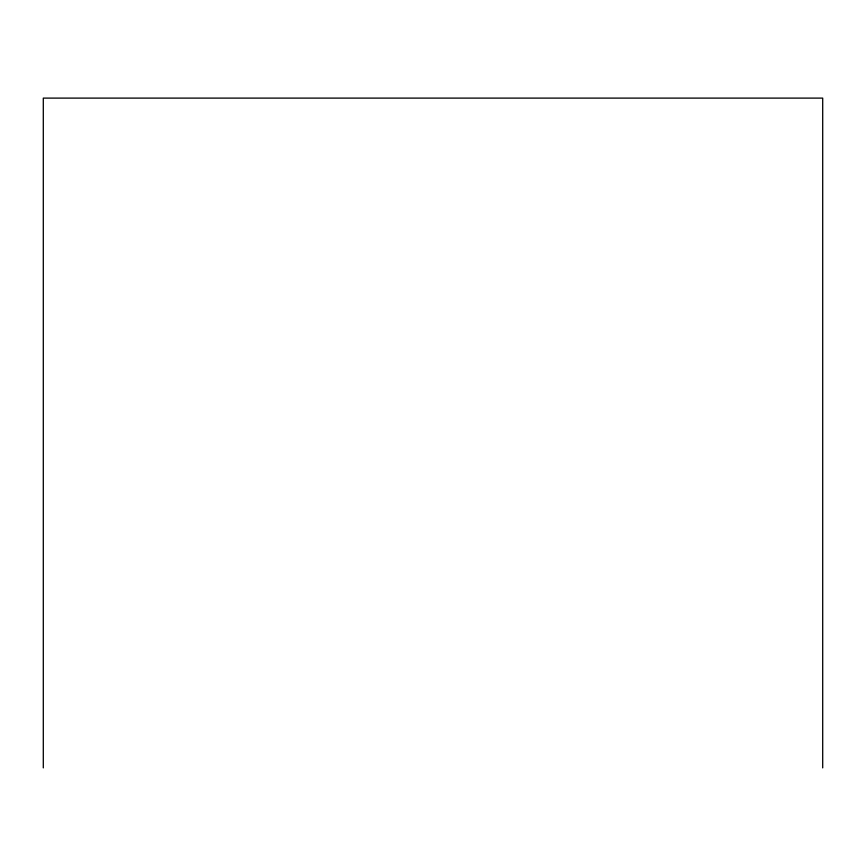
<?xml version="1.0" encoding="UTF-8"?>
<svg xmlns="http://www.w3.org/2000/svg" width="866" height="866" viewBox="0 0 866 866"><rect width="100%" height="100%" fill="white"/><g stroke="black" fill="none" stroke-linecap="round" stroke-linejoin="round"><path stroke-width="1.3" d="M822.7 767.893L822.7 98.107L43.3 98.107L43.3 767.893"/></g></svg>
